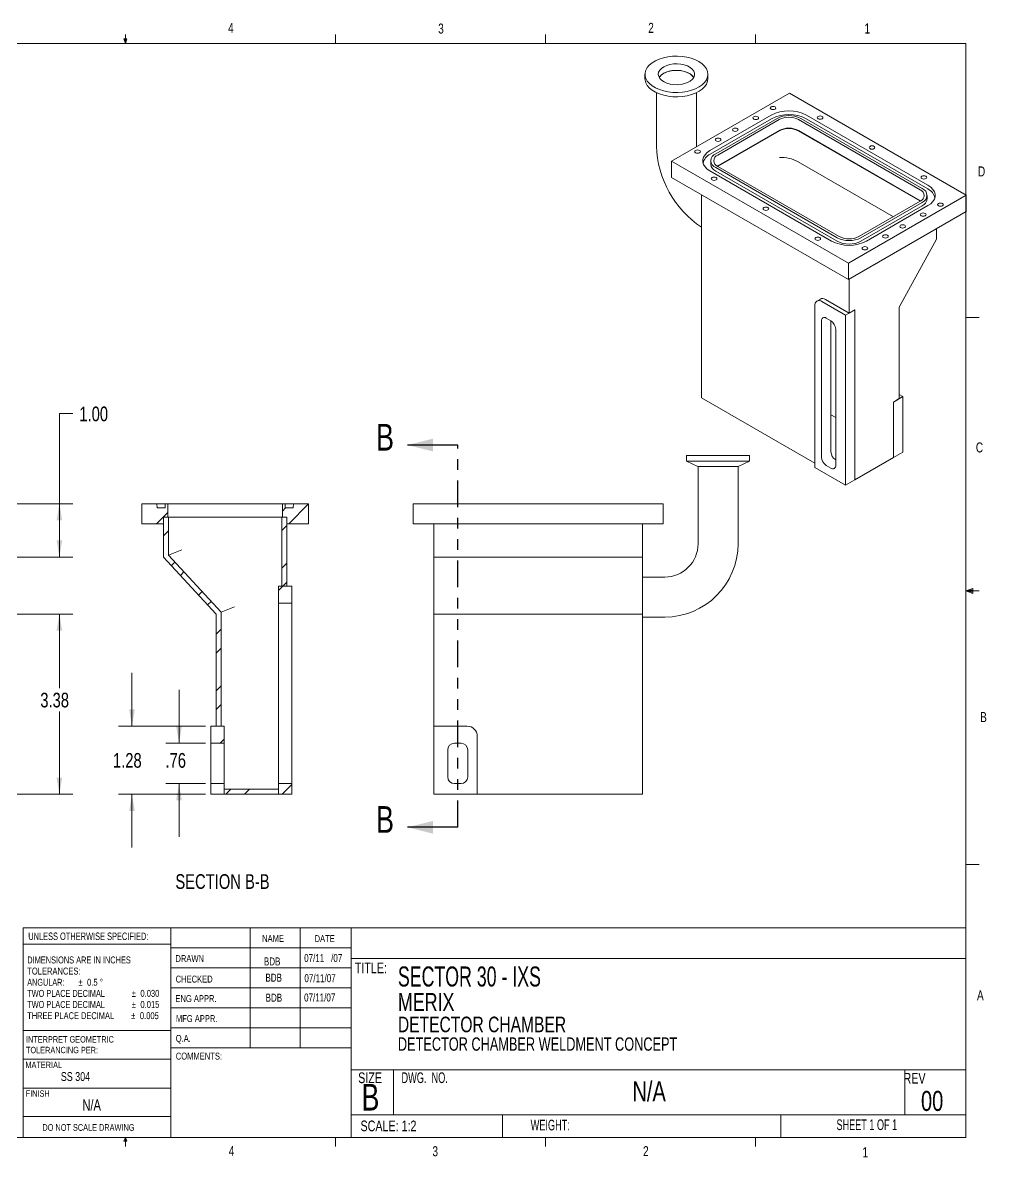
# Model space of a CAD drawing. Header units: inches. Extents: x 0.4 to 16.6, y 0.2 to 10.8.
# Drawn here: x 7.54 to 16.57, y 0.21 to 10.84 of the extents above; entities that cross this region are included whole.
import ezdxf

# ---------------------------------------------------------------- set-up
doc = ezdxf.new("R2010")
doc.units = ezdxf.units.IN
doc.header["$MEASUREMENT"] = 0
doc.linetypes.add('PHANTOM', pattern=[0.5, 0.25, -0.05, 0.05, -0.05, 0.05, -0.05])
doc.layers.add('FORMAT', color=7, linetype='Continuous')
doc.styles.add('SLDTEXTSTYLE0', font='TXT', dxfattribs={"width": 0.75})
doc.styles.add('SLDTEXTSTYLE1', font='TXT', dxfattribs={"width": 0.698864})
doc.styles.add('SLDTEXTSTYLE10', font='TXT', dxfattribs={"width": 0.6875})
doc.styles.add('SLDTEXTSTYLE2', font='TXT', dxfattribs={"width": 0.65625})
doc.styles.add('SLDTEXTSTYLE3', font='TXT', dxfattribs={"width": 0.631579})
doc.styles.add('SLDTEXTSTYLE4', font='TXT', dxfattribs={"width": 0.671053})
doc.styles.add('SLDTEXTSTYLE5', font='TXT', dxfattribs={"width": 0.642857})
doc.styles.add('SLDTEXTSTYLE6', font='TXT', dxfattribs={"width": 0.72})
doc.styles.add('SLDTEXTSTYLE7', font='TXT', dxfattribs={"width": 0.663462})
doc.styles.add('SLDTEXTSTYLE8', font='TXT', dxfattribs={"width": 0.71371})
doc.styles.add('SLDTEXTSTYLE9', font='TXT', dxfattribs={"width": 0.6375})
doc.dimstyles.new('SLDDIMSTYLE0', dxfattribs={"dimtxt": 0.137795, "dimasz": 0.156, "dimexe": 0, "dimexo": 0.0625, "dimgap": 0.034449, "dimtad": 0, "dimtih": 1, "dimtoh": 1, "dimlfac": 2, "dimzin": 12, "dimdsep": 46, "dimtxsty": 'SLDTEXTSTYLE0', "dimsah": 1, "dimcen": 0.09, "dimadec": 0, "dimazin": 0, "dimtfac": 1, "dimtofl": 0, "dimtmove": 0, "dimatfit": 3, "dimfxl": 0, "dimtolj": 1, "dimtzin": 12, "dimarcsym": 0})
doc.dimstyles.new('SLDDIMSTYLE1', dxfattribs={"dimtxt": 0.137795, "dimasz": 0.156, "dimexe": 0, "dimexo": 0.0625, "dimgap": 0.034449, "dimtad": 0, "dimtih": 1, "dimtoh": 1, "dimlfac": 2, "dimzin": 4, "dimdsep": 46, "dimtxsty": 'SLDTEXTSTYLE0', "dimsah": 1, "dimcen": 0.09, "dimadec": 0, "dimazin": 0, "dimtfac": 1, "dimtofl": 0, "dimtmove": 0, "dimatfit": 3, "dimfxl": 0, "dimtolj": 1, "dimtzin": 12, "dimarcsym": 0})

# ---------------------------------------------------------------- blocks, each defined once
blk = doc.blocks.new('SW_NOTE_0')
at = {"color": 0, "linetype": 'Continuous', "lineweight": 0, "char_height": 0.065, "attachment_point": 1}
for s, insert, style in [('DIMENSIONS ARE IN INCHES', (0, 0.083), 'SLDTEXTSTYLE1'), ('TOLERANCES:', (0, -0.021), 'SLDTEXTSTYLE0'), ('ANGULAR:  ', (0, -0.126), 'SLDTEXTSTYLE2'), ('%%p', (0.479, -0.126), 'SLDTEXTSTYLE0'), (' 0.5', (0.541, -0.126), 'SLDTEXTSTYLE0'), ('%%d', (0.681, -0.126), 'SLDTEXTSTYLE0'), ('TWO PLACE DECIMAL    ', (0, -0.23), 'SLDTEXTSTYLE3'), ('%%p', (0.979, -0.23), 'SLDTEXTSTYLE0'), (' 0.030', (1.041, -0.23), 'SLDTEXTSTYLE0'), ('TWO PLACE DECIMAL    ', (0, -0.334), 'SLDTEXTSTYLE3'), ('%%p', (0.979, -0.334), 'SLDTEXTSTYLE0'), (' 0.015', (1.041, -0.334), 'SLDTEXTSTYLE0'), ('THREE PLACE DECIMAL  ', (0, -0.439), 'SLDTEXTSTYLE4'), ('%%p', (0.974, -0.439), 'SLDTEXTSTYLE0'), (' 0.005', (1.036, -0.439), 'SLDTEXTSTYLE0')]:
    blk.add_mtext(s, dxfattribs=dict(at, insert=insert, style=style))
blk = doc.blocks.new('SW_NOTE_1')
at = {"color": 0, "linetype": 'Continuous', "lineweight": 0, "char_height": 0.06, "attachment_point": 1, "style": 'SLDTEXTSTYLE0'}
for s, insert in [('INTERPRET GEOMETRIC', (0, 0.077)), ('TOLERANCING PER:', (0, -0.023))]:
    blk.add_mtext(s, dxfattribs=dict(at, insert=insert))
blk = doc.blocks.new('SW_NOTE_2')
at = {"layer": 'FORMAT', "color": 0, "char_height": 0.075, "attachment_point": 1, "style": 'SLDTEXTSTYLE0'}
for s, insert in [('07/11', (0, 0.096)), ('/07', (0.253, 0.096))]:
    blk.add_mtext(s, dxfattribs=dict(at, insert=insert))
blk = doc.blocks.new('SW_NOTE_3')
at = {"layer": 'FORMAT', "color": 0, "attachment_point": 1}
for s, insert, char_height, style in [('SECTOR 30 - IXS', (0, 0.24), 0.1875, 'SLDTEXTSTYLE7'), ('MERIX', (0, -0.009), 0.1667, 'SLDTEXTSTYLE0'), ('DETECTOR CHAMBER', (0, -0.23), 0.14583, 'SLDTEXTSTYLE0'), ('DETECTOR CHAMBER WELDMENT CONCEPT', (0, -0.424), 0.125, 'SLDTEXTSTYLE8')]:
    blk.add_mtext(s, dxfattribs=dict(at, insert=insert, char_height=char_height, style=style))
blk = doc.blocks.new('*D8')
at = {"color": 7, "linetype": 'Continuous', "lineweight": 0}
for p, q in [((8.008, 7.174), (7.883, 7.174)), ((7.883, 7.174), (7.883, 6.33)), ((7.395, 6.33), (8.008, 6.33)), ((7.883, 6.33), (7.883, 5.83)), ((7.192, 5.83), (8.008, 5.83))]:
    blk.add_line(p, q, dxfattribs=at)
for points in [[(7.883, 6.33), (7.857, 6.174), (7.909, 6.174)], [(7.883, 5.83), (7.909, 5.986), (7.857, 5.986)]]:
    blk.add_solid(points, dxfattribs=at)
at = {"color": 7, "linetype": 'Continuous', "lineweight": 0, "insert": (8.07, 7.24), "char_height": 0.1378, "attachment_point": 1, "style": 'SLDTEXTSTYLE0'}
blk.add_mtext('1.00', dxfattribs=at)
blk = doc.blocks.new('*D11')
at = {"color": 7, "linetype": 'Continuous', "lineweight": 0}
for p, q in [((6.7, 5.296), (8.008, 5.296)), ((7.883, 5.296), (7.883, 4.602)), ((7.883, 3.608), (7.883, 4.383)), ((6.7, 3.608), (8.008, 3.608))]:
    blk.add_line(p, q, dxfattribs=at)
for points in [[(7.883, 5.296), (7.857, 5.14), (7.909, 5.14)], [(7.883, 3.608), (7.909, 3.764), (7.857, 3.764)]]:
    blk.add_solid(points, dxfattribs=at)
at = {"color": 7, "linetype": 'Continuous', "lineweight": 0, "insert": (7.704, 4.559), "char_height": 0.1378, "attachment_point": 1, "style": 'SLDTEXTSTYLE0'}
blk.add_mtext('3.38', dxfattribs=at)
blk = doc.blocks.new('*D13')
at = {"color": 7, "linetype": 'Continuous', "lineweight": 0}
for p, q in [((8.563, 4.246), (8.563, 4.746)), ((9.253, 4.246), (8.438, 4.246)), ((9.253, 3.608), (8.438, 3.608)), ((8.563, 3.608), (8.563, 3.108))]:
    blk.add_line(p, q, dxfattribs=at)
for points in [[(8.563, 4.246), (8.589, 4.402), (8.537, 4.402)], [(8.563, 3.608), (8.537, 3.452), (8.589, 3.452)]]:
    blk.add_solid(points, dxfattribs=at)
at = {"color": 7, "linetype": 'Continuous', "lineweight": 0, "insert": (8.385, 3.994), "char_height": 0.1378, "attachment_point": 1, "style": 'SLDTEXTSTYLE0'}
blk.add_mtext('1.28', dxfattribs=at)
blk = doc.blocks.new('*D14')
at = {"color": 7, "linetype": 'Continuous', "lineweight": 0}
for p, q in [((9.004, 4.086), (9.004, 4.586)), ((9.253, 4.086), (8.879, 4.086)), ((9.253, 3.708), (8.879, 3.708)), ((9.004, 3.708), (9.004, 3.208))]:
    blk.add_line(p, q, dxfattribs=at)
for points in [[(9.004, 4.086), (9.03, 4.242), (8.978, 4.242)], [(9.004, 3.708), (8.978, 3.552), (9.03, 3.552)]]:
    blk.add_solid(points, dxfattribs=at)
at = {"color": 7, "linetype": 'Continuous', "lineweight": 0, "insert": (8.877, 3.994), "char_height": 0.1378, "attachment_point": 1, "style": 'SLDTEXTSTYLE0'}
blk.add_mtext('.76', dxfattribs=at)

msp = doc.modelspace()

# ---------------------------------------------------------------- hatches: boundary and pattern name
at = {"linetype": 'Continuous', "lineweight": 0}
h = msp.add_hatch(dxfattribs=at)
h.set_pattern_fill('ANSI32', style=0)
h.paths.add_polyline_path([(8.85833, 6.142564), (8.85833, 6.205064), (8.900205, 6.205064), (8.900205, 6.330064), (8.872705, 6.330064), (8.872705, 6.290064), (8.800205, 6.290064), (8.796705, 6.330064), (8.655205, 6.330064), (8.655205, 6.142564)], flags=0)
h = msp.add_hatch(dxfattribs=at)
h.set_pattern_fill('ANSI32', style=0)
h.paths.add_polyline_path([(9.972705, 6.330064), (9.972705, 6.205064), (10.01458, 6.205064), (10.01458, 6.142564), (10.217705, 6.142564), (10.217705, 6.330064), (10.076205, 6.330064), (10.072705, 6.290064), (10.000205, 6.290064), (10.000205, 6.330064)], flags=0)
h = msp.add_hatch(dxfattribs=at)
h.set_pattern_fill('ANSI32', style=0)
h.paths.add_polyline_path([(8.905205, 6.205064), (8.85833, 6.205064), (8.85833, 5.830064), (9.35058, 5.295564), (9.35058, 4.245564), (9.397455, 4.245564), (9.397455, 5.31386), (8.905205, 5.84836)], flags=0)
h = msp.add_hatch(dxfattribs=at)
h.set_pattern_fill('ANSI32', style=0)
h.paths.add_polyline_path([(10.01458, 6.205064), (9.967705, 6.205064), (9.967705, 5.558064), (10.01458, 5.558064)], flags=0)
h = msp.add_hatch(dxfattribs=at)
h.set_pattern_fill('ANSI32', style=0)
h.paths.add_polyline_path([(10.06258, 5.558064), (9.93758, 5.558064), (9.93758, 5.398064), (10.06258, 5.398064)], flags=0)
h = msp.add_hatch(dxfattribs=at)
h.set_pattern_fill('ANSI32', style=0)
h.paths.add_polyline_path([(9.42758, 4.245564), (9.30258, 4.245564), (9.30258, 4.085564), (9.42758, 4.085564)], flags=0)
h = msp.add_hatch(dxfattribs=at)
h.set_pattern_fill('ANSI32', style=0)
h.paths.add_polyline_path([(9.30258, 3.608064), (9.42758, 3.608064), (9.42758, 3.708064), (9.30258, 3.708064)], flags=0)
h = msp.add_hatch(dxfattribs=at)
h.set_pattern_fill('ANSI32', style=0)
h.paths.add_polyline_path([(9.42758, 3.608064), (9.93758, 3.608064), (9.93758, 3.654939), (9.42758, 3.654939)], flags=0)
h = msp.add_hatch(dxfattribs=at)
h.set_pattern_fill('ANSI32', style=0)
h.paths.add_polyline_path([(9.93758, 3.608064), (10.06258, 3.608064), (10.06258, 3.708064), (9.93758, 3.708064)], flags=0)

# ---------------------------------------------------------------- linework, layer by layer
at = {"color": 7, "linetype": 'Continuous', "lineweight": 0}
for p, q in [((0.626252, 10.642073), (16.376252, 10.642073)), ((8.501002, 10.642073), (8.48775, 10.684005)), ((8.513557, 10.684005), (8.48775, 10.684005)), ((8.493963, 10.684005), (8.501002, 10.642073)), ((8.501002, 10.642073), (8.501002, 10.726872)), ((8.501002, 10.642073), (8.513557, 10.684005)), ((8.50591, 10.684005), (8.501002, 10.642073)), ((10.469752, 10.642073), (10.469752, 10.726872)), ((12.438502, 10.642073), (12.438502, 10.726872)), ((14.407252, 10.642073), (14.407252, 10.726872)), ((16.376252, 0.392073), (16.376252, 10.642073)), ((16.376252, 8.075292), (16.501252, 8.075292)), ((16.376252, 5.512792), (16.443433, 5.536802)), ((16.443433, 5.536802), (16.443433, 5.490214)), ((16.376252, 5.512792), (16.443433, 5.52183)), ((16.376252, 5.512792), (16.501252, 5.512792)), ((16.376252, 5.512792), (16.443433, 5.490214)), ((16.376252, 5.512792), (16.443433, 5.502484)), ((16.376252, 2.950292), (16.501252, 2.950292)), ((7.544509, 0.392073), (7.544509, 2.356421)), ((7.544509, 2.356421), (16.376252, 2.356421)), ((8.92596, 2.356421), (8.92596, 0.392073)), ((9.669955, 2.356421), (9.669955, 1.231421)), ((10.138483, 2.356421), (10.138483, 1.231421)), ((10.617532, 2.356421), (10.617532, 0.392073)), ((8.92596, 2.202081), (7.544509, 2.202081)), ((8.92596, 2.168921), (10.617532, 2.168921)), ((10.617532, 2.069052), (16.376252, 2.069052)), ((8.92596, 1.981421), (10.617532, 1.981421)), ((8.92596, 1.793921), (10.617532, 1.793921)), ((10.617532, 1.606421), (8.92596, 1.606421)), ((7.544509, 1.395797), (8.92596, 1.395797)), ((10.617532, 1.418921), (8.92596, 1.418921)), ((10.617532, 1.231421), (8.92596, 1.231421)), ((7.544509, 1.125797), (8.92596, 1.125797)), ((10.617532, 1.025496), (16.376252, 1.025496)), ((11.013076, 1.025496), (11.013076, 0.604959)), ((15.804316, 1.025496), (15.804316, 0.604959)), ((7.544509, 0.855797), (8.92596, 0.855797)), ((7.544509, 0.588348), (8.92596, 0.588348)), ((10.617532, 0.604959), (16.376252, 0.604959)), ((12.036083, 0.604959), (12.036083, 0.392073)), ((14.644974, 0.604959), (14.644974, 0.392073)), ((16.376252, 0.392073), (0.626252, 0.392073)), ((8.48775, 0.3575), (8.501002, 0.392073)), ((8.513557, 0.3575), (8.48775, 0.3575)), ((8.501002, 0.392073), (8.501002, 0.307274)), ((8.501002, 0.392073), (8.513557, 0.3575)), ((10.469752, 0.392073), (10.469752, 0.307274)), ((12.438502, 0.392073), (12.438502, 0.307274)), ((14.407252, 0.392073), (14.407252, 0.307274))]:
    msp.add_line(p, q, dxfattribs=at)
at = {"color": 7, "linetype": 'Continuous', "lineweight": 15}
for p, q in [((13.370123, 10.353152), (13.370123, 10.312324)), ((13.960123, 10.312324), (13.960123, 10.353152)), ((13.477623, 10.180849), (13.477623, 9.679505)), ((14.725164, 10.177411), (13.62031, 9.539592)), ((13.852623, 9.679505), (13.852623, 10.180849)), ((16.381915, 9.220989), (14.725164, 10.177411)), ((13.979697, 9.638275), (14.554221, 9.969941)), ((14.556696, 9.935851), (13.982172, 9.604185)), ((14.607961, 9.938918), (14.033437, 9.607252)), ((14.626523, 9.928202), (14.051999, 9.596537)), ((15.950227, 9.270177), (14.810371, 9.928202)), ((15.968788, 9.281913), (14.8307, 9.938918)), ((16.020053, 9.278846), (14.881965, 9.935851)), ((14.88444, 9.969941), (16.022528, 9.312937)), ((14.051999, 9.494469), (14.626523, 9.826135)), ((14.629882, 9.824196), (14.055357, 9.49253)), ((15.946691, 9.166069), (14.806658, 9.824196)), ((14.810371, 9.826135), (15.950227, 9.16811)), ((13.852709, 9.673753), (13.852623, 9.679505)), ((13.62031, 9.539592), (13.62031, 9.386491)), ((13.62031, 9.539592), (15.277061, 8.58317)), ((13.987306, 9.54296), (13.987306, 9.510298)), ((14.033437, 9.478668), (15.171525, 8.821663)), ((14.048607, 9.492436), (14.051999, 9.494469)), ((14.051906, 9.490457), (14.055357, 9.49253)), ((14.051999, 9.490404), (15.191855, 8.832379)), ((15.697944, 9.018405), (14.806658, 9.532933)), ((13.62031, 9.386491), (15.277061, 8.430069)), ((15.117786, 8.79064), (13.979697, 9.447644)), ((14.033437, 9.446006), (15.171525, 8.789002)), ((13.900678, 9.224638), (13.900678, 7.320948)), ((15.277061, 8.58317), (16.381915, 9.220989)), ((15.375702, 8.832379), (15.950227, 9.164044)), ((15.394264, 8.821663), (15.968788, 9.153329)), ((15.946691, 9.166069), (15.950142, 9.163996)), ((15.950227, 9.16811), (15.953618, 9.166077)), ((16.014919, 9.18496), (16.014919, 9.217621)), ((16.381915, 9.220989), (16.381915, 9.067887)), ((15.277061, 8.430069), (16.381915, 9.067887)), ((15.394264, 8.789002), (15.968788, 9.120667)), ((16.022528, 9.122306), (15.448004, 8.79064)), ((16.101371, 8.808841), (16.101371, 8.905933)), ((15.753297, 8.171461), (16.101371, 8.808841)), ((15.277061, 8.58317), (15.277061, 8.430069)), ((15.283779, 8.433947), (15.283779, 8.114755)), ((15.015053, 8.247471), (14.981111, 8.227877)), ((15.249837, 8.095162), (15.027983, 8.223236)), ((15.283779, 8.114755), (15.061924, 8.24283)), ((14.961691, 8.184954), (14.961691, 6.66925)), ((15.249837, 8.095162), (15.338226, 8.146187)), ((15.249837, 6.502907), (15.249837, 8.095162)), ((15.338226, 8.146187), (15.283779, 8.114755)), ((15.338226, 6.553933), (15.338226, 8.146187)), ((15.338226, 6.553933), (15.338226, 8.146187)), ((15.753297, 7.314093), (15.753297, 8.171461)), ((15.024977, 8.04329), (15.024977, 6.765404)), ((15.113366, 8.043299), (15.069172, 8.068811)), ((15.113366, 8.043299), (15.113366, 6.816429)), ((15.15756, 6.688866), (15.15756, 7.966752)), ((15.787239, 7.333687), (15.753297, 7.353281)), ((14.961691, 6.708438), (13.900678, 7.320948)), ((15.69885, 7.282661), (15.787239, 7.333687)), ((15.69885, 7.282661), (15.753297, 7.314093)), ((15.69885, 6.762117), (15.69885, 7.282661)), ((15.69885, 7.282661), (15.69885, 6.762117)), ((15.787239, 6.813142), (15.787239, 7.333687)), ((15.15756, 7.137467), (15.113366, 7.162979)), ((15.69885, 6.762117), (15.787239, 6.813142)), ((13.760249, 6.780064), (13.760249, 6.730064)), ((13.920597, 6.780064), (13.760249, 6.780064)), ((13.760249, 6.730064), (13.865249, 6.680064)), ((13.920597, 6.730064), (13.760249, 6.730064)), ((14.350249, 6.780064), (13.920597, 6.780064)), ((14.350249, 6.730064), (13.920597, 6.730064)), ((14.245249, 6.680064), (14.350249, 6.730064)), ((14.350249, 6.730064), (14.350249, 6.780064)), ((15.338226, 6.553933), (15.69885, 6.762117)), ((13.968524, 6.680064), (13.865249, 6.680064)), ((13.867749, 6.680064), (13.867749, 5.955064)), ((14.245249, 6.680064), (13.968524, 6.680064)), ((14.242749, 5.955064), (14.242749, 6.680064)), ((14.961691, 6.66925), (15.249837, 6.502907)), ((15.069172, 6.688857), (15.113366, 6.663345)), ((15.249837, 6.502907), (15.338226, 6.553933)), ((8.655205, 6.142564), (8.655205, 6.330064)), ((8.796705, 6.330064), (8.655205, 6.330064)), ((8.800205, 6.290064), (8.796705, 6.330064)), ((8.796705, 6.330064), (8.872705, 6.330064)), ((8.872705, 6.290064), (8.800205, 6.290064)), ((8.872705, 6.330064), (8.872705, 6.290064)), ((8.900205, 6.330064), (8.872705, 6.330064)), ((8.900205, 6.330064), (8.900205, 6.205064)), ((9.030205, 6.330064), (8.900205, 6.330064)), ((9.842705, 6.330064), (9.030205, 6.330064)), ((9.972705, 6.330064), (9.842705, 6.330064)), ((9.972705, 6.205064), (9.972705, 6.330064)), ((10.000205, 6.330064), (9.972705, 6.330064)), ((10.000205, 6.290064), (10.000205, 6.330064)), ((10.000205, 6.330064), (10.076205, 6.330064)), ((10.072705, 6.290064), (10.000205, 6.290064)), ((10.076205, 6.330064), (10.072705, 6.290064)), ((10.217705, 6.330064), (10.076205, 6.330064)), ((10.217705, 6.330064), (10.217705, 6.142564)), ((11.197499, 6.330064), (11.197499, 6.142564)), ((11.197499, 6.330064), (13.540499, 6.330064)), ((13.540499, 6.330064), (13.540499, 6.142564)), ((8.85833, 6.205064), (8.85833, 6.142564)), ((8.85833, 6.205064), (8.900205, 6.205064)), ((8.85833, 5.830064), (8.85833, 6.205064)), ((8.85833, 6.205064), (8.905205, 6.205064)), ((8.905205, 5.84836), (8.905205, 6.205064)), ((8.905205, 6.205064), (9.030205, 6.205064)), ((9.030205, 6.205064), (9.842705, 6.205064)), ((9.842705, 6.205064), (9.967705, 6.205064)), ((9.967705, 6.205064), (9.967705, 5.558064)), ((9.967705, 6.205064), (10.01458, 6.205064)), ((9.972705, 6.205064), (10.01458, 6.205064)), ((10.01458, 6.142564), (10.01458, 6.205064)), ((10.01458, 6.205064), (10.01458, 5.558064)), ((8.85833, 6.142564), (8.655205, 6.142564)), ((10.217705, 6.142564), (10.01458, 6.142564)), ((11.197499, 6.142564), (13.540499, 6.142564)), ((11.391124, 5.830064), (11.391124, 6.142564)), ((13.347124, 5.830064), (13.347124, 6.142564)), ((9.030205, 5.89715), (8.905205, 5.84836)), ((9.397455, 5.31386), (8.905205, 5.84836)), ((9.35058, 5.295564), (8.85833, 5.830064)), ((11.391124, 5.830064), (13.347124, 5.830064)), ((11.391124, 5.295564), (11.391124, 5.830064)), ((13.347124, 5.295564), (13.347124, 5.830064)), ((13.555249, 5.642564), (13.347124, 5.642564)), ((9.93758, 5.398064), (9.93758, 5.558064)), ((9.93758, 5.558064), (10.06258, 5.558064)), ((10.01458, 5.558064), (9.967705, 5.558064)), ((10.06258, 5.398064), (10.06258, 5.558064)), ((9.522455, 5.36265), (9.397455, 5.31386)), ((9.93758, 5.398064), (10.06258, 5.398064)), ((9.93758, 5.335564), (9.93758, 5.398064)), ((9.93758, 3.770564), (9.93758, 5.335564)), ((10.06258, 5.335564), (10.06258, 5.398064)), ((10.06258, 3.770564), (10.06258, 5.335564)), ((9.35058, 4.245564), (9.35058, 5.295564)), ((9.397455, 4.245564), (9.397455, 5.31386)), ((11.391124, 5.295564), (13.347124, 5.295564)), ((11.391124, 4.245564), (11.391124, 5.295564)), ((13.347124, 3.608064), (13.347124, 5.295564)), ((13.347124, 5.267564), (13.555249, 5.267564)), ((9.30258, 4.085564), (9.30258, 4.245564)), ((9.30258, 4.245564), (9.42758, 4.245564)), ((9.397455, 4.245564), (9.35058, 4.245564)), ((9.42758, 4.085564), (9.42758, 4.245564)), ((11.391124, 4.245564), (11.704874, 4.245564)), ((11.391124, 3.608064), (11.391124, 4.245564)), ((11.798624, 4.151814), (11.798624, 3.608064)), ((9.30258, 4.085564), (9.42758, 4.085564)), ((9.30258, 4.023064), (9.30258, 4.085564)), ((9.42758, 4.023064), (9.42758, 4.085564)), ((11.584124, 4.085564), (11.646624, 4.085564)), ((9.30258, 3.770564), (9.30258, 4.023064)), ((9.42758, 3.770564), (9.42758, 4.023064)), ((11.521624, 3.770564), (11.521624, 4.023064)), ((11.709124, 4.023064), (11.709124, 3.770564)), ((9.30258, 3.708064), (9.30258, 3.770564)), ((9.42758, 3.708064), (9.42758, 3.770564)), ((9.93758, 3.708064), (9.93758, 3.770564)), ((10.06258, 3.708064), (10.06258, 3.770564)), ((9.30258, 3.608064), (9.30258, 3.708064)), ((9.42758, 3.708064), (9.30258, 3.708064)), ((9.42758, 3.608064), (9.42758, 3.708064)), ((9.42758, 3.654939), (9.42758, 3.608064)), ((9.93758, 3.654939), (9.42758, 3.654939)), ((9.93758, 3.608064), (9.93758, 3.708064)), ((10.06258, 3.708064), (9.93758, 3.708064)), ((9.93758, 3.608064), (9.93758, 3.654939)), ((10.06258, 3.608064), (10.06258, 3.708064)), ((11.646624, 3.708064), (11.584124, 3.708064)), ((9.42758, 3.608064), (9.30258, 3.608064)), ((9.93758, 3.608064), (9.42758, 3.608064)), ((10.06258, 3.608064), (9.93758, 3.608064)), ((11.798624, 3.608064), (11.391124, 3.608064)), ((11.798624, 3.608064), (13.347124, 3.608064))]:
    msp.add_line(p, q, dxfattribs=at)
at = {"color": 7, "linetype": 'Continuous', "lineweight": 30}
for p, q in [((11.615374, 6.879348), (11.145374, 6.879348)), ((11.615374, 3.298273), (11.145374, 3.298273))]:
    msp.add_line(p, q, dxfattribs=at)
at = {"color": 7, "linetype": 'PHANTOM', "lineweight": 30}
msp.add_line((11.615374, 3.298273), (11.615374, 6.879348), dxfattribs=at)
at = {"color": 7, "linetype": 'Continuous', "lineweight": 15, "flags": 128}
for points in [[(13.945935, 10.40533), (13.956441, 10.379973), (13.960119, 10.353987), (13.956883, 10.327981), (13.946808, 10.302565), (13.93013, 10.278336), (13.907241, 10.255859), (13.878677, 10.235663), (13.845108, 10.218221), (13.807319, 10.203942), (13.766198, 10.19316), (13.722708, 10.186128), (13.677868, 10.183011), (13.632729, 10.183881), (13.588349, 10.18872), (13.545769, 10.197412), (13.505987, 10.209755), (13.469934, 10.225459), (13.438457, 10.244156), (13.412292, 10.265408), (13.392054, 10.288717), (13.378216, 10.313535), (13.371103, 10.339283), (13.370881, 10.365355), (13.377556, 10.391141), (13.390972, 10.416037), (13.410813, 10.439459), (13.436616, 10.460858), (13.467774, 10.479732), (13.503558, 10.49564), (13.543129, 10.508207), (13.585559, 10.51714), (13.629854, 10.52223), (13.674976, 10.523356), (13.719867, 10.520493), (13.763475, 10.513708), (13.804777, 10.503159), (13.842806, 10.489095), (13.876671, 10.471843), (13.905577, 10.45181), (13.928846, 10.429465), (13.945935, 10.40533)], [(13.826947, 10.383221), (13.834119, 10.3638), (13.834373, 10.343943), (13.827697, 10.324464), (13.814366, 10.306159), (13.794925, 10.289778), (13.77017, 10.275991), (13.741114, 10.265363), (13.708946, 10.25833), (13.674985, 10.255178), (13.64062, 10.256037), (13.607258, 10.260873), (13.576265, 10.269486), (13.54891, 10.281524), (13.526313, 10.296495), (13.509399, 10.313786), (13.49886, 10.332688), (13.495127, 10.352428), (13.498355, 10.372197), (13.50841, 10.391187), (13.52488, 10.408619), (13.547093, 10.423781), (13.574137, 10.436051), (13.604907, 10.444928), (13.638141, 10.450046), (13.67248, 10.451198), (13.706519, 10.448336), (13.738862, 10.441577), (13.768186, 10.431198), (13.793291, 10.417624), (13.813149, 10.40141), (13.826947, 10.383221)], [(13.960123, 10.312324), (13.956883, 10.287154), (13.946808, 10.261738), (13.93013, 10.237508), (13.907241, 10.215032), (13.878677, 10.194836), (13.845108, 10.177394), (13.807319, 10.163115), (13.766198, 10.152333), (13.722708, 10.145301), (13.677868, 10.142184), (13.632729, 10.143054), (13.588349, 10.147893), (13.545769, 10.156585), (13.505987, 10.168928), (13.469934, 10.184632), (13.438457, 10.203329), (13.412292, 10.224581), (13.392054, 10.24789), (13.378216, 10.272708), (13.371103, 10.298455), (13.370123, 10.312324)], [(13.503609, 10.322531), (13.50426, 10.323653), (13.518621, 10.341696), (13.53898, 10.357702), (13.564504, 10.371014), (13.594146, 10.381087), (13.626695, 10.38751), (13.660816, 10.390018), (13.695114, 10.388511), (13.728184, 10.383048), (13.758673, 10.373854), (13.785331, 10.361306)], [(13.503609, 10.322531), (13.50841, 10.329946), (13.52488, 10.347379), (13.547093, 10.362541), (13.574137, 10.374811), (13.604907, 10.383687), (13.638141, 10.388806), (13.67248, 10.389958), (13.706519, 10.387096), (13.738862, 10.380337), (13.768186, 10.369958), (13.793291, 10.356383), (13.813149, 10.34017), (13.826947, 10.32198)], [(14.551658, 10.026222), (14.560296, 10.022891), (14.570485, 10.021721), (14.580674, 10.022891), (14.589311, 10.026222), (14.595083, 10.031209), (14.59711, 10.037091), (14.595083, 10.042973), (14.589311, 10.047959), (14.580674, 10.051291), (14.570485, 10.052461), (14.560296, 10.051291), (14.551658, 10.047959), (14.545886, 10.042973), (14.54386, 10.037091), (14.545886, 10.031209), (14.551658, 10.026222)], [(14.390349, 9.933101), (14.398987, 9.929769), (14.409176, 9.928599), (14.419365, 9.929769), (14.428003, 9.933101), (14.433774, 9.938087), (14.435801, 9.943969), (14.433774, 9.949851), (14.428003, 9.954838), (14.419365, 9.95817), (14.409176, 9.95934), (14.398987, 9.95817), (14.390349, 9.954838), (14.384578, 9.949851), (14.382551, 9.943969), (14.384578, 9.938087), (14.390349, 9.933101)], [(14.993246, 9.93703), (15.001884, 9.933698), (15.012073, 9.932528), (15.022262, 9.933698), (15.030899, 9.93703), (15.036671, 9.942016), (15.038698, 9.947898), (15.036671, 9.95378), (15.030899, 9.958767), (15.022262, 9.962099), (15.012073, 9.963269), (15.001884, 9.962099), (14.993246, 9.958767), (14.987474, 9.95378), (14.985448, 9.947898), (14.987474, 9.942016), (14.993246, 9.93703)], [(14.198104, 9.82212), (14.206742, 9.818789), (14.216931, 9.817619), (14.22712, 9.818789), (14.235758, 9.82212), (14.241529, 9.827107), (14.243556, 9.832989), (14.241529, 9.838871), (14.235758, 9.843857), (14.22712, 9.847189), (14.216931, 9.848359), (14.206742, 9.847189), (14.198104, 9.843857), (14.192333, 9.838871), (14.190306, 9.832989), (14.192333, 9.827107), (14.198104, 9.82212)], [(14.036796, 9.728999), (14.045434, 9.725667), (14.055622, 9.724497), (14.065811, 9.725667), (14.074449, 9.728999), (14.080221, 9.733985), (14.082247, 9.739867), (14.080221, 9.745749), (14.074449, 9.750736), (14.065811, 9.754068), (14.055622, 9.755238), (14.045434, 9.754068), (14.036796, 9.750736), (14.031024, 9.745749), (14.028997, 9.739867), (14.031024, 9.733985), (14.036796, 9.728999)], [(15.479382, 9.65639), (15.48802, 9.653058), (15.498209, 9.651888), (15.508398, 9.653058), (15.517035, 9.65639), (15.522807, 9.661376), (15.524834, 9.667258), (15.522807, 9.67314), (15.517035, 9.678126), (15.508398, 9.681458), (15.498209, 9.682628), (15.48802, 9.681458), (15.479382, 9.678126), (15.47361, 9.67314), (15.471584, 9.667258), (15.47361, 9.661376), (15.479382, 9.65639)], [(13.844551, 9.618018), (13.853189, 9.614686), (13.863378, 9.613516), (13.873567, 9.614686), (13.882205, 9.618018), (13.887976, 9.623005), (13.890003, 9.628887), (13.887976, 9.634769), (13.882205, 9.639755), (13.873567, 9.643087), (13.863378, 9.644257), (13.853189, 9.643087), (13.844551, 9.639755), (13.83878, 9.634769), (13.836753, 9.628887), (13.83878, 9.623005), (13.844551, 9.618018)], [(13.979697, 9.447644), (13.953535, 9.465644), (13.933184, 9.485992), (13.919263, 9.508072), (13.912195, 9.531212), (13.912195, 9.554708), (13.919263, 9.577848), (13.933184, 9.599927), (13.953535, 9.620276), (13.979697, 9.638275)], [(13.999054, 9.363095), (14.007692, 9.359763), (14.017881, 9.358593), (14.02807, 9.359763), (14.036707, 9.363095), (14.042479, 9.368081), (14.044506, 9.373963), (14.042479, 9.379845), (14.036707, 9.384832), (14.02807, 9.388164), (14.017881, 9.389334), (14.007692, 9.388164), (13.999054, 9.384832), (13.993282, 9.379845), (13.991256, 9.373963), (13.993282, 9.368081), (13.999054, 9.363095)], [(15.965518, 9.375749), (15.974156, 9.372417), (15.984345, 9.371247), (15.994534, 9.372417), (16.003171, 9.375749), (16.008943, 9.380736), (16.01097, 9.386618), (16.008943, 9.3925), (16.003171, 9.397486), (15.994534, 9.400818), (15.984345, 9.401988), (15.974156, 9.400818), (15.965518, 9.397486), (15.959746, 9.3925), (15.95772, 9.386618), (15.959746, 9.380736), (15.965518, 9.375749)], [(16.022528, 9.312937), (16.048691, 9.294937), (16.069041, 9.274589), (16.082962, 9.252509), (16.09003, 9.229369), (16.09003, 9.205873), (16.082962, 9.182733), (16.069041, 9.160654), (16.048691, 9.140305), (16.022528, 9.122306)], [(16.120021, 9.120826), (16.128658, 9.117494), (16.138847, 9.116324), (16.149036, 9.117494), (16.157674, 9.120826), (16.163446, 9.125812), (16.165472, 9.131694), (16.163446, 9.137576), (16.157674, 9.142563), (16.149036, 9.145895), (16.138847, 9.147065), (16.128658, 9.145895), (16.120021, 9.142563), (16.114249, 9.137576), (16.112222, 9.131694), (16.114249, 9.125812), (16.120021, 9.120826)], [(14.48519, 9.082455), (14.493828, 9.079123), (14.504017, 9.077953), (14.514205, 9.079123), (14.522843, 9.082455), (14.528615, 9.087441), (14.530642, 9.093323), (14.528615, 9.099205), (14.522843, 9.104191), (14.514205, 9.107523), (14.504017, 9.108693), (14.493828, 9.107523), (14.48519, 9.104191), (14.479418, 9.099205), (14.477392, 9.093323), (14.479418, 9.087441), (14.48519, 9.082455)], [(15.958712, 9.027704), (15.96735, 9.024372), (15.977539, 9.023202), (15.987728, 9.024372), (15.996365, 9.027704), (16.002137, 9.032691), (16.004164, 9.038573), (16.002137, 9.044455), (15.996365, 9.049441), (15.987728, 9.052773), (15.977539, 9.053943), (15.96735, 9.052773), (15.958712, 9.049441), (15.95294, 9.044455), (15.950914, 9.038573), (15.95294, 9.032691), (15.958712, 9.027704)], [(15.766467, 8.916724), (15.775105, 8.913392), (15.785294, 8.912222), (15.795483, 8.913392), (15.804121, 8.916724), (15.809892, 8.92171), (15.811919, 8.927592), (15.809892, 8.933474), (15.804121, 8.938461), (15.795483, 8.941792), (15.785294, 8.942962), (15.775105, 8.941792), (15.766467, 8.938461), (15.760696, 8.933474), (15.758669, 8.927592), (15.760696, 8.92171), (15.766467, 8.916724)], [(14.971326, 8.801814), (14.979964, 8.798482), (14.990152, 8.797312), (15.000341, 8.798482), (15.008979, 8.801814), (15.014751, 8.806801), (15.016777, 8.812683), (15.014751, 8.818565), (15.008979, 8.823551), (15.000341, 8.826883), (14.990152, 8.828053), (14.979964, 8.826883), (14.971326, 8.823551), (14.965554, 8.818565), (14.963527, 8.812683), (14.965554, 8.806801), (14.971326, 8.801814)], [(15.605159, 8.823602), (15.613796, 8.82027), (15.623985, 8.8191), (15.634174, 8.82027), (15.642812, 8.823602), (15.648584, 8.828589), (15.65061, 8.834471), (15.648584, 8.840353), (15.642812, 8.845339), (15.634174, 8.848671), (15.623985, 8.849841), (15.613796, 8.848671), (15.605159, 8.845339), (15.599387, 8.840353), (15.59736, 8.834471), (15.599387, 8.828589), (15.605159, 8.823602)], [(15.412914, 8.712622), (15.421552, 8.70929), (15.431741, 8.70812), (15.44193, 8.70929), (15.450567, 8.712622), (15.456339, 8.717608), (15.458366, 8.72349), (15.456339, 8.729372), (15.450567, 8.734359), (15.44193, 8.73769), (15.431741, 8.73886), (15.421552, 8.73769), (15.412914, 8.734359), (15.407142, 8.729372), (15.405116, 8.72349), (15.407142, 8.717608), (15.412914, 8.712622)], [(15.061924, 8.24283), (15.048991, 8.248825), (15.036555, 8.251647), (15.025094, 8.25119), (15.015049, 8.247469), (15.015053, 8.247471)]]:
    msp.add_lwpolyline(points, dxfattribs=at)
at = {"color": 7, "linetype": 'Continuous', "lineweight": 15}
for centre, radius, start, end in [((13.736694, 10.268107), 0.105126, 31.1784915, 62.4418871), ((14.719331, 9.653032), 0.35734, 62.480539, 117.519461), ((14.719331, 9.623692), 0.351985, 62.480539, 117.519461), ((14.719331, 9.723976), 0.242081, 62.6096722, 117.3903278), ((14.718447, 9.75079), 0.199813, 62.6096722, 117.3903278), ((14.718447, 9.648722), 0.199813, 62.6096722, 117.3903278), ((14.71827, 9.653607), 0.192128, 62.6096722, 117.3903278), ((14.430742, 9.71287), 0.953703, 182.0048817, 236.2344517), ((14.029125, 9.498545), 0.115605, 113.9635281, 170.133551), ((14.057838, 9.54296), 0.068767, 110.7834208, 249.2165792), ((14.072139, 9.54347), 0.05676, 110.7834208, 249.2165792), ((14.650475, 9.252031), 0.321401, 60.9256826, 93.6737358), ((14.066128, 9.518158), 0.079213, 185.6947993, 245.6253417), ((15.930086, 9.217111), 0.05676, 290.7834208, 69.2165792), ((15.944387, 9.217621), 0.068767, 290.7834208, 69.2165792), ((15.970266, 9.170996), 0.118788, 10.6826201, 65.2203008), ((15.936097, 9.19282), 0.079213, 294.3746583, 354.3052007), ((15.283779, 9.009791), 0.199813, 242.6096722, 297.3903278), ((15.282895, 9.107549), 0.35734, 242.480539, 297.519461), ((15.282895, 9.036605), 0.242081, 242.6096722, 297.3903278), ((15.282895, 9.003944), 0.242081, 242.6096722, 297.3903278), ((15.002105, 8.19151), 0.040941, 50.7967148, 189.214037), ((15.05192, 8.047661), 0.027294, 50.7967148, 189.214037), ((15.061609, 7.962386), 0.09605, 2.6054785, 57.3945217), ((15.209317, 6.820796), 0.09605, 182.6054785, 237.3945217), ((15.120928, 6.76977), 0.09605, 182.6054785, 237.3945217), ((15.130618, 6.684495), 0.027294, 230.7967148, 9.214037), ((13.555249, 5.955064), 0.3125, 270, 0), ((13.555249, 5.955064), 0.6875, 270, 0), ((11.704874, 4.151814), 0.09375, 0, 90), ((11.584124, 4.023064), 0.0625, 90, 180), ((11.646624, 4.023064), 0.0625, 0, 90), ((11.584124, 3.770564), 0.0625, 180, 270), ((11.646624, 3.770564), 0.0625, 270, 0)]:
    msp.add_arc(centre, radius, start, end, dxfattribs=at)
at = {"color": 7, "linetype": 'Continuous', "lineweight": 30}
for points in [[(11.145374, 6.879348), (11.385374, 6.819348), (11.385374, 6.939348)], [(11.145374, 3.298273), (11.385374, 3.238273), (11.385374, 3.358273)]]:
    msp.add_solid(points, dxfattribs=at)

# ---------------------------------------------------------------- block references
at = {"color": 7, "linetype": 'Continuous', "lineweight": 0}
for name, p in [('SW_NOTE_0', (7.581659, 2.004917)), ('SW_NOTE_1', (7.569517, 1.264654))]:
    msp.add_blockref(name, p, dxfattribs=at)
at = {"layer": 'FORMAT', "color": 7}
for name, p in [('SW_NOTE_2', (10.17653, 2.014953)), ('SW_NOTE_3', (11.055188, 1.754196))]:
    msp.add_blockref(name, p, dxfattribs=at)

# ---------------------------------------------------------------- texts
at = {"color": 7, "linetype": 'Continuous', "lineweight": 0, "attachment_point": 1}
for s, insert, char_height, style in [('4', (9.464299, 10.834557), 0.09375, 'SLDTEXTSTYLE0'), ('3', (11.432728, 10.828423), 0.09375, 'SLDTEXTSTYLE0'), ('2', (13.400995, 10.835103), 0.09375, 'SLDTEXTSTYLE0'), ('1', (15.427397, 10.82897), 0.09375, 'SLDTEXTSTYLE0'), ('D', (16.491316, 9.489901), 0.09375, 'SLDTEXTSTYLE0'), ('C', (16.471183, 6.90398), 0.09375, 'SLDTEXTSTYLE0'), ('B', (16.511479, 4.377989), 0.09375, 'SLDTEXTSTYLE0'), ('SECTION B-B', (8.969864, 2.859052), 0.13779528, 'SLDTEXTSTYLE0'), ('UNLESS OTHERWISE SPECIFIED:', (7.591132, 2.312475), 0.07, 'SLDTEXTSTYLE6'), ('NAME', (9.782702, 2.289854), 0.065, 'SLDTEXTSTYLE0'), ('DATE', (10.274476, 2.288118), 0.065, 'SLDTEXTSTYLE0'), ('DRAWN', (8.970604, 2.100868), 0.065, 'SLDTEXTSTYLE0'), ('TITLE:', (10.651471, 2.030538), 0.1, 'SLDTEXTSTYLE0'), ('CHECKED', (8.972735, 1.908508), 0.065, 'SLDTEXTSTYLE0'), ('ENG APPR.', (8.969842, 1.725988), 0.065, 'SLDTEXTSTYLE0'), ('A', (16.482081, 1.771527), 0.09375, 'SLDTEXTSTYLE0'), ('MFG APPR.', (8.97479, 1.538771), 0.065, 'SLDTEXTSTYLE0'), ('Q.A.', (8.973166, 1.352848), 0.065, 'SLDTEXTSTYLE0'), ('COMMENTS:', (8.974039, 1.186929), 0.065, 'SLDTEXTSTYLE0'), ('MATERIAL', (7.564449, 1.102118), 0.06, 'SLDTEXTSTYLE0'), ('SS 304', (7.896492, 1.004906), 0.0833333, 'SLDTEXTSTYLE0'), ('SIZE', (10.682894, 1.00133), 0.1, 'SLDTEXTSTYLE0'), ('DWG.  NO.', (11.088829, 1.00238), 0.1, 'SLDTEXTSTYLE5'), ('REV', (15.793775, 0.996637), 0.1, 'SLDTEXTSTYLE0'), ('B', (10.714377, 0.894808), 0.25, 'SLDTEXTSTYLE0'), ('FINISH', (7.567185, 0.83382), 0.06, 'SLDTEXTSTYLE0'), ('N/A', (8.098205, 0.74878), 0.1041667, 'SLDTEXTSTYLE0'), ('SCALE: 1:2', (10.704939, 0.550926), 0.1, 'SLDTEXTSTYLE0'), ('WEIGHT:  ', (12.299164, 0.558716), 0.1, 'SLDTEXTSTYLE5'), ('SHEET 1 OF 1', (15.165415, 0.561696), 0.1, 'SLDTEXTSTYLE9'), ('DO NOT SCALE DRAWING', (7.723909, 0.517112), 0.0625, 'SLDTEXTSTYLE10'), ('4', (9.470125, 0.312625), 0.09375, 'SLDTEXTSTYLE0'), ('3', (11.37877, 0.31052), 0.09375, 'SLDTEXTSTYLE0'), ('2', (13.352297, 0.31134), 0.09375, 'SLDTEXTSTYLE0'), ('1', (15.408317, 0.300273), 0.09375, 'SLDTEXTSTYLE0')]:
    msp.add_mtext(s, dxfattribs=dict(at, insert=insert, char_height=char_height, style=style))
at = {"color": 7, "linetype": 'Continuous', "char_height": 0.25, "attachment_point": 1, "style": 'SLDTEXTSTYLE0'}
for insert in [(10.851123, 7.07788), (10.851123, 3.496806)]:
    msp.add_mtext('B', dxfattribs=dict(at, insert=insert))
at = {"layer": 'FORMAT', "color": 7, "attachment_point": 1, "style": 'SLDTEXTSTYLE0'}
for s, insert, char_height in [('BDB', (9.799259, 2.078963), 0.075), ('BDB', (9.81378, 1.927034), 0.075), ('07/11/07', (10.179054, 1.922266), 0.075), ('BDB', (9.815448, 1.739756), 0.075), ('07/11/07', (10.176054, 1.741428), 0.075), ('N/A', (13.252667, 0.91878), 0.1875), ('00', (15.956991, 0.828453), 0.1875)]:
    msp.add_mtext(s, dxfattribs=dict(at, insert=insert, char_height=char_height))

# ---------------------------------------------------------------- dimensions: what is measured, and where the dimension line sits
at = {"color": 7, "linetype": 'Continuous', "lineweight": 0}
for base, p1, p2, dimstyle, picture, middle in [((7.882547, 5.830064), (7.345231, 6.330064), (7.142106, 5.830064), 'SLDDIMSTYLE1', '*D8', (7.882547, 7.173765)), ((7.8825471332, 5.2955638003), (6.6498555825, 3.6080638003), (6.6498555825, 5.2955638003), 'SLDDIMSTYLE0', '*D11', (7.8825471332, 4.492308947)), ((8.5630268294, 3.6080638003), (9.3025800108, 4.2455638003), (9.3025800108, 3.6080638003), 'SLDDIMSTYLE0', '*D13', (8.5630268294, 3.9270229989)), ((9.0041979567, 4.0855638003), (9.3025800108, 3.7080638003), (9.3025800108, 4.0855638003), 'SLDDIMSTYLE0', '*D14', (9.0041979567, 3.9270229989))]:
    dim = msp.add_linear_dim(base=base, p1=p1, p2=p2, angle=90, dimstyle=dimstyle, dxfattribs=at)
    dim.commit()
    dim.dimension.update_dxf_attribs({"geometry": picture, "text_midpoint": middle, "dimtype": 160})

doc.saveas('drawing.dxf')
